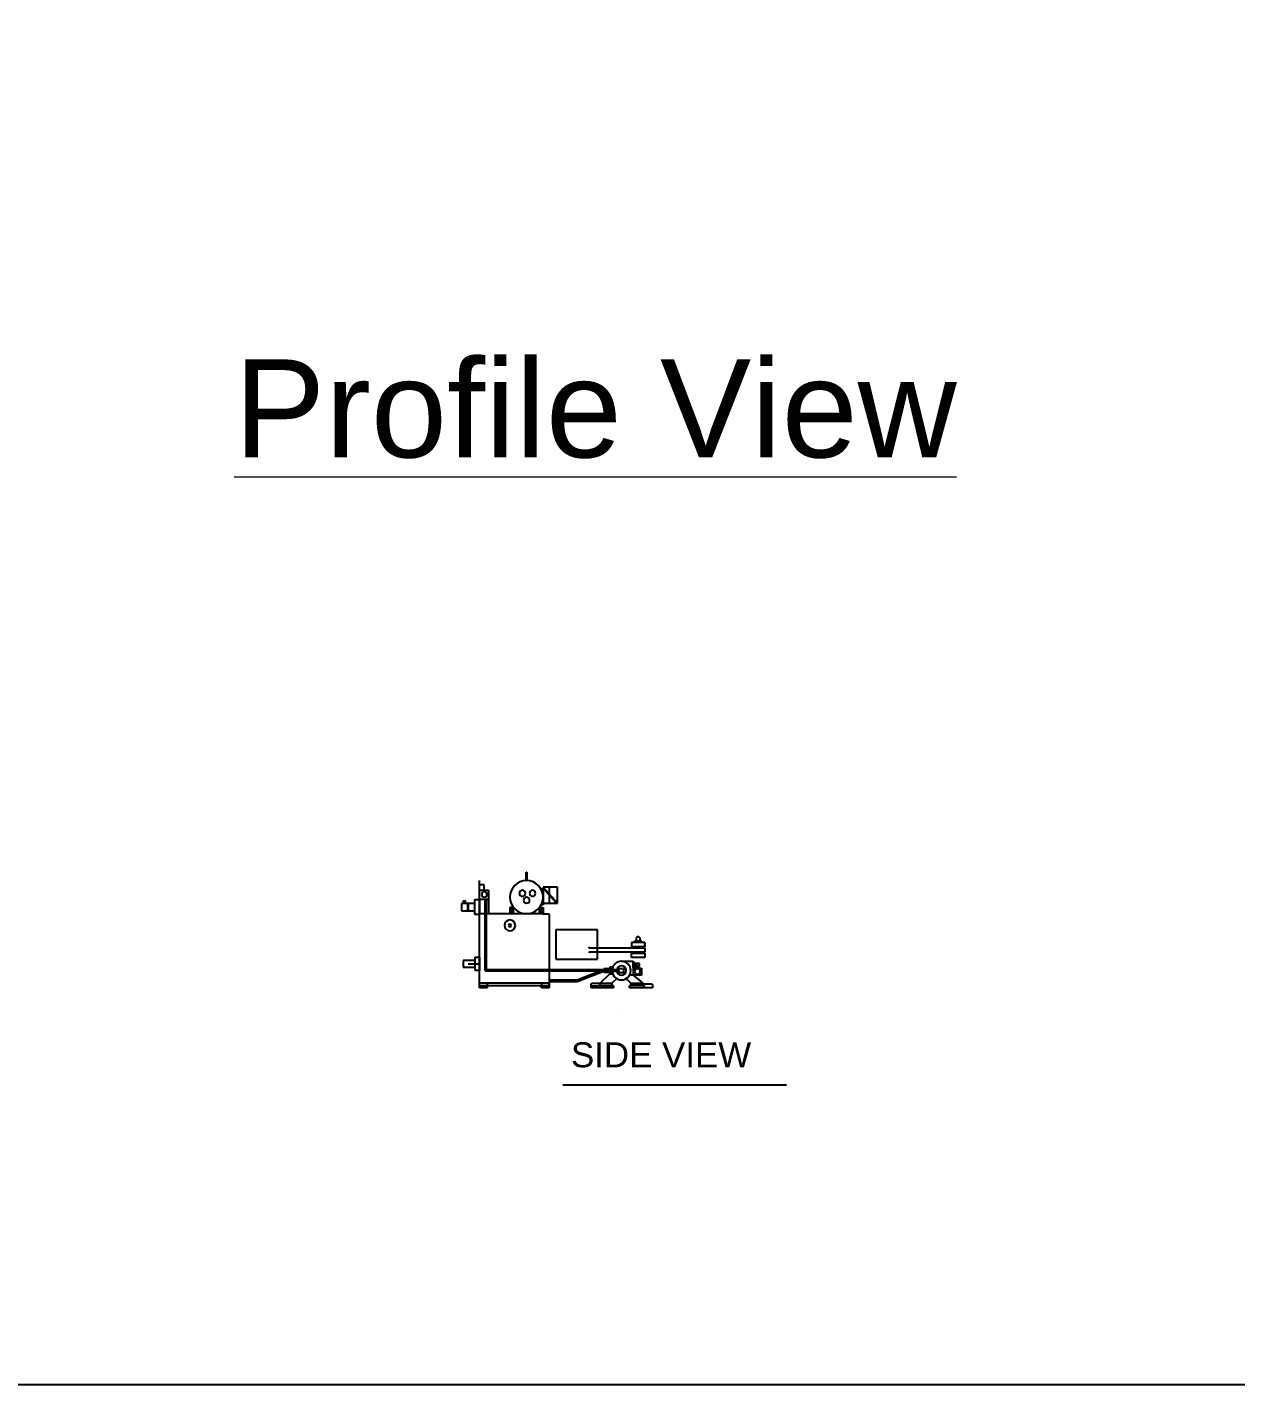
# Model space of a CAD drawing. Header units: inches. Extents: x 23291 to 181956, y 9161 to 51408.
# Drawn here: x 32514 to 41459, y 15956 to 26002 of the extents above; entities that cross this region are included whole.
import ezdxf

# ---------------------------------------------------------------- set-up
doc = ezdxf.new("R2010")
doc.units = ezdxf.units.IN
doc.header["$MEASUREMENT"] = 0
for name, color, linetype in [('PDF9_Geometry', 7, 'Continuous'), ('PDF9_Solid Fills', 7, 'Continuous'), ('PDF9_Text', 7, 'Continuous')]:
    doc.layers.add(name, color=color, linetype=linetype)
doc.layers.add('Text', color=255, linetype='Continuous', lineweight=13)
doc.styles.add('PDF Arial', font='arial.ttf')
doc.styles.get("Standard").update_dxf_attribs({"font": 'arial.ttf'})

msp = doc.modelspace()

# ---------------------------------------------------------------- linework, layer by layer
msp.add_lwpolyline([(23291.29986980511, 42418.08905275125), (69288.2220615216, 42418.08905275125), (69288.2220615216, 15955.76408453175), (23291.29986980511, 15955.76408453175)], close=True)
at = {"layer": 'PDF9_Geometry', "lineweight": 25}
for p, q in [((36207.93424440773, 19686.58775584927), (36207.93424440773, 19749.42170412993)), ((36207.93424440773, 19749.42170412993), (36212.32604658289, 19749.42170412993)), ((36212.32604658289, 19749.42170412993), (36212.32604658289, 19686.58775584927)), ((35862.95818354415, 18894.58775657356), (35862.95818354415, 19686.58775584927)), ((35896.1162899675, 19654.68369683732), (35862.95818354415, 19654.68369683732)), ((35862.95818354415, 19616.20399207535), (35929.05480628221, 19616.20399207535)), ((35896.1162899675, 19616.20399207535), (35896.1162899675, 19654.68369683732)), ((35929.05480628221, 19616.20399207535), (35929.05480628221, 19578.94199948885)), ((36212.32604658289, 19686.58775584927), (36210.13014549429, 19686.58775584927)), ((36210.13014549429, 19686.58775584927), (36212.32604658289, 19686.58775584927)), ((36332.66142618342, 19622.77963782536), (36317.07052845864, 19622.77963782536)), ((36439.60180914776, 19638.12281124309), (36332.66142618342, 19638.12281124309)), ((36332.66142618342, 19638.12281124309), (36332.66142618342, 19578.94199948885)), ((36332.66142618342, 19638.12281124309), (36439.60180914776, 19519.51764530033)), ((36439.60180914776, 19519.51764530033), (36332.66142618342, 19638.12281124309)), ((36432.79451577535, 19519.51764530033), (36332.66142618342, 19630.57299575188)), ((36376.79903804159, 19638.12281124309), (36376.79903804159, 19519.51764530033)), ((36439.60180914776, 19519.51764530033), (36439.60180914776, 19638.12281124309)), ((35826.2866353823, 19518.54347556016), (35728.56903698354, 19518.54347556016)), ((35728.56903698354, 19518.54347556016), (35728.56903698354, 19463.74642763926)), ((35742.84239405433, 19534.37373384746), (35738.45059187917, 19534.37373384746)), ((35738.45059187917, 19534.37373384746), (35738.45059187917, 19532.18185193079)), ((35738.45059187917, 19532.18185193079), (35760.40960275495, 19532.18185193079)), ((35760.40960275495, 19534.37373384746), (35742.84239405433, 19534.37373384746)), ((35747.23419622949, 19532.18185193079), (35747.23419622949, 19518.54347556016)), ((35751.62599840464, 19518.54347556016), (35751.62599840464, 19532.18185193079)), ((35760.40960275495, 19532.18185193079), (35760.40960275495, 19534.37373384746)), ((35773.80459938908, 19518.54347556016), (35773.80459938908, 19463.74642763926)), ((35777.53763123827, 19518.54347556016), (35777.53763123827, 19463.74642763926)), ((35826.2866353823, 19436.46967489697), (35826.2866353823, 19545.82022830244)), ((35826.2866353823, 19545.82022830244), (35862.95818354415, 19545.82022830244)), ((35862.95818354415, 19545.82022830244), (35862.95818354415, 19578.94199948885)), ((35862.95818354415, 19545.82022830244), (35862.95818354415, 19436.46967489697)), ((35929.05480628221, 19545.82022830244), (35862.95818354415, 19545.82022830244)), ((35904.02153388319, 19025.3700442772), (35904.02153388319, 19545.82022830244)), ((35912.80513823351, 19030.72797785174), (35912.80513823351, 19545.82022830244)), ((35929.05480628221, 19578.94199948885), (35929.05480628221, 19441.34052360092)), ((36100.33509111332, 19486.8829589835), (36109.77746578959, 19493.45860473352)), ((36319.48601965589, 19486.8829589835), (36310.26323508827, 19493.45860473352)), ((36332.66142618342, 19507.34052354047), (36318.82724932993, 19507.34052354047)), ((36332.66142618342, 19578.94199948885), (36332.66142618342, 19507.34052354047)), ((36332.66142618342, 19519.51764530033), (36439.60180914776, 19519.51764530033)), ((35728.56903698354, 19463.74642763926), (35826.2866353823, 19463.74642763926)), ((35862.95818354415, 19436.46967489697), (35826.2866353823, 19436.46967489697)), ((36332.66142618342, 19441.34052360092), (35862.95818354415, 19441.34052360092)), ((36113.73008774745, 19486.8829589835), (36087.15968458785, 19486.8829589835)), ((36087.15968458785, 19486.8829589835), (36087.15968458785, 19441.82760847049)), ((36113.73008774745, 19478.11543131579), (36087.15968458785, 19478.11543131579)), ((36113.73008774745, 19467.643106602), (36087.15968458785, 19467.643106602)), ((36113.73008774745, 19459.60620624122), (36087.15968458785, 19459.60620624122)), ((36113.73008774745, 19449.62096639803), (36087.15968458785, 19449.62096639803)), ((36113.73008774745, 19441.34052360092), (36113.73008774745, 19486.8829589835)), ((36306.09102302177, 19441.82760847049), (36306.09102302177, 19486.8829589835)), ((36306.09102302177, 19486.8829589835), (36332.66142618342, 19486.8829589835)), ((36332.66142618342, 19478.11543131579), (36306.09102302177, 19478.11543131579)), ((36332.66142618342, 19467.643106602), (36306.09102302177, 19467.643106602)), ((36332.66142618342, 19459.60620624122), (36306.09102302177, 19459.60620624122)), ((36332.66142618342, 19449.62096639803), (36306.09102302177, 19449.62096639803)), ((36332.66142618342, 19486.8829589835), (36332.66142618342, 19441.34052360092)), ((36332.66142618342, 19441.34052360092), (36376.79903804159, 19441.34052360092)), ((36376.79903804159, 19441.34052360092), (36376.79903804159, 18894.58775657356)), ((36426.64599273095, 19322.49181522286), (36426.64599273095, 19104.76487815312)), ((36734.07214499397, 19322.49181522286), (36426.64599273095, 19322.49181522286)), ((36734.07214499397, 19104.76487815312), (36734.07214499397, 19322.49181522286)), ((36674.12404530236, 19190.00473047315), (36985.94199974055, 19190.00473047315)), ((36985.94199974055, 19229.70214741161), (36985.94199974055, 19196.58037622316)), ((37084.97713879125, 19229.70214741161), (36985.94199974055, 19229.70214741161)), ((37084.97713879125, 19196.58037622316), (36985.94199974055, 19196.58037622316)), ((36985.94199974055, 19196.58037622316), (37084.97713879125, 19196.58037622316)), ((36985.94199974055, 19190.00473047315), (37084.97713879125, 19190.00473047315)), ((37063.01812791546, 19238.9567599489), (37007.90101061838, 19238.9567599489)), ((37007.90101061838, 19238.9567599489), (37007.90101061838, 19229.70214741161)), ((37007.90101061838, 19190.00473047315), (37007.90101061838, 19196.58037622316)), ((37063.01812791546, 19229.70214741161), (37063.01812791546, 19238.9567599489)), ((37063.01812791546, 19190.00473047315), (37063.01812791546, 19196.58037622316)), ((37084.97713879125, 19229.70214741161), (37084.97713879125, 19196.58037622316)), ((37084.97713879125, 19196.58037622316), (37084.97713879125, 19229.70214741161)), ((37084.97713879125, 19190.00473047315), (37084.97713879125, 19157.12650172102)), ((35829.58048701419, 19095.51026561583), (35740.86608307643, 19095.51026561583)), ((35740.86608307643, 19095.51026561583), (35740.86608307643, 19045.82760883417)), ((35829.58048701419, 19020.98628044386), (35829.58048701419, 19120.35159400614)), ((35829.58048701419, 19120.35159400614), (35862.95818354415, 19120.35159400614)), ((35862.95818354415, 19120.35159400614), (35862.95818354415, 19020.98628044386)), ((35862.95818354415, 19070.66893722449), (35862.95818354415, 19095.51026561583)), ((36426.64599273095, 19104.76487815312), (36734.07214499397, 19104.76487815312)), ((36985.94199974055, 19157.12650172102), (36674.12404530236, 19157.12650172102)), ((36912.37931330616, 19089.66524717068), (36999.33699637467, 19089.66524717068)), ((37084.97713879125, 19157.12650172102), (36985.94199974055, 19157.12650172102)), ((36985.94199974055, 19117.91616965417), (36985.94199974055, 19151.0379408416)), ((36985.94199974055, 19151.0379408416), (37084.97713879125, 19151.0379408416)), ((36985.94199974055, 19151.0379408416), (37007.90101061838, 19151.0379408416)), ((37084.97713879125, 19117.91616965417), (36985.94199974055, 19117.91616965417)), ((36999.33699637467, 19089.66524717068), (36999.33699637467, 18985.91616977403)), ((36999.33699637467, 19087.71690768829), (36999.33699637467, 19037.79070847236)), ((37007.90101061838, 19151.0379408416), (37007.90101061838, 19157.12650172102)), ((37063.01812791546, 19151.0379408416), (37063.01812791546, 19157.12650172102)), ((37084.97713879125, 19151.0379408416), (37063.01812791546, 19151.0379408416)), ((37084.97713879125, 19151.0379408416), (37084.97713879125, 19117.91616965417)), ((35740.86608307643, 19045.82760883417), (35829.58048701419, 19045.82760883417)), ((35779.07476200091, 19070.66893722449), (35862.95818354415, 19070.66893722449)), ((35862.95818354415, 19020.98628044386), (35829.58048701419, 19020.98628044386)), ((35904.02153388319, 19021.96045018506), (35904.02153388319, 19025.3700442772)), ((35912.80513823351, 19016.60251661051), (35909.51128660163, 19016.60251661051)), ((36782.60155902935, 19016.60251661051), (35912.80513823351, 19016.60251661051)), ((36782.60155902935, 19025.3700442772), (35918.29489095195, 19025.3700442772)), ((36584.9704611473, 18939.88664952187), (36782.60155902935, 19016.60251661051)), ((36756.03115586976, 19016.60251661051), (36584.9704611473, 18949.62834692873)), ((36754.27443500051, 18927.70952776201), (36826.95876100028, 18996.14495205354)), ((36826.95876100028, 19033.40694463901), (36782.60155902935, 19033.40694463901)), ((36782.60155902935, 19033.40694463901), (36782.60155902935, 19008.5656162487)), ((36893.4945639536, 19025.3700442772), (36782.60155902935, 19025.3700442772)), ((36782.60155902935, 19020.98628044386), (36782.60155902935, 19016.60251661051)), ((36782.60155902935, 19016.60251661051), (36893.4945639536, 19016.60251661051)), ((36782.60155902935, 19008.5656162487), (36826.95876100028, 19008.5656162487)), ((36843.64760926424, 19045.82760883417), (36826.95876100028, 19045.82760883417)), ((36826.95876100028, 19045.82760883417), (36826.95876100028, 18996.14495205354)), ((36826.95876100028, 18996.14495205354), (36843.64760926424, 18996.14495205354)), ((36843.64760926424, 18996.14495205354), (36843.64760926424, 19045.82760883417)), ((36893.4945639536, 19004.91247972023), (36893.4945639536, 19036.81653873219)), ((36893.4945639536, 19036.81653873219), (36927.53103081157, 19036.81653873219)), ((36893.4945639536, 19016.60251661051), (36893.4945639536, 19025.3700442772)), ((36927.53103081157, 19004.91247972023), (36893.4945639536, 19004.91247972023)), ((36927.53103081157, 19036.81653873219), (36927.53103081157, 19004.91247972023)), ((36999.33699637467, 19044.3663542234), (36999.33699637467, 19081.87188924417)), ((36999.33699637467, 19081.87188924417), (37011.85363257417, 19081.87188924417)), ((37011.85363257417, 19044.3663542234), (36999.33699637467, 19044.3663542234)), ((36999.33699637467, 19037.79070847236), (37061.26140704623, 19037.79070847236)), ((36999.33699637467, 19037.79070847236), (37016.02584464068, 19037.79070847236)), ((37011.85363257417, 19081.87188924417), (37011.85363257417, 19044.3663542234)), ((37045.23132910619, 19072.37373427056), (37011.85363257417, 19072.37373427056)), ((37011.85363257417, 19053.86450919598), (37045.23132910619, 19053.86450919598)), ((37017.78256550992, 19072.37373427056), (37017.78256550992, 19053.86450919598)), ((37021.73518746777, 19072.37373427056), (37021.73518746777, 19053.86450919598)), ((37025.02903909965, 19072.37373427056), (37025.02903909965, 19053.86450919598)), ((37045.23132910619, 19053.86450919598), (37045.23132910619, 19072.37373427056)), ((37061.26140704623, 19037.79070847236), (37061.26140704623, 18985.91616977403)), ((35862.95818354415, 18930.38849454826), (35918.07530084329, 18930.38849454826)), ((35918.07530084329, 18908.46967538052), (35862.95818354415, 18908.46967538052)), ((35862.95818354415, 18908.46967538052), (35918.07530084329, 18908.46967538052)), ((35918.07530084329, 18894.58775657356), (35862.95818354415, 18894.58775657356)), ((35918.07530084329, 18930.38849454826), (35918.07530084329, 18908.46967538052)), ((36321.68192074245, 18927.70952776201), (35918.07530084329, 18927.70952776201)), ((36087.3792746965, 18908.46967538052), (35918.07530084329, 18908.46967538052)), ((35918.07530084329, 18908.46967538052), (35918.07530084329, 18894.58775657356)), ((36376.79903804159, 18908.46967538052), (36087.3792746965, 18908.46967538052)), ((36376.79903804159, 18927.70952776201), (36321.68192074245, 18927.70952776201)), ((36321.68192074245, 18927.70952776201), (36321.68192074245, 18908.46967538052)), ((36321.68192074245, 18894.58775657356), (36321.68192074245, 18908.46967538052)), ((36321.68192074245, 18908.46967538052), (36376.79903804159, 18908.46967538052)), ((36321.68192074245, 18908.46967538052), (36376.79903804159, 18908.46967538052)), ((36376.79903804159, 18894.58775657356), (36321.68192074245, 18894.58775657356)), ((36584.9704611473, 18949.62834692873), (36376.79903804159, 18949.62834692873)), ((36376.79903804159, 18939.88664952187), (36584.9704611473, 18939.88664952187)), ((36376.79903804159, 18908.46967538052), (36376.79903804159, 18935.9899705581)), ((36376.79903804159, 18930.38849454826), (36376.79903804159, 18908.46967538052)), ((36376.79903804159, 18894.58775657356), (36376.79903804159, 18922.10805175217)), ((36376.79903804159, 18908.46967538052), (36376.79903804159, 18894.58775657356)), ((36688.83658259048, 18922.10805175217), (36694.32633530686, 18927.70952776201)), ((36688.83658259048, 18894.58775657356), (36688.83658259048, 18922.10805175217)), ((36688.83658259048, 18908.46967538052), (36853.30957405122, 18908.46967538052)), ((36853.30957405122, 18894.58775657356), (36688.83658259048, 18894.58775657356)), ((36694.32633530686, 18927.70952776201), (36754.27443500051, 18927.70952776201)), ((36754.27443500051, 18908.46967538052), (36743.2949295616, 18908.46967538052)), ((36743.2949295616, 18908.46967538052), (36743.2949295616, 18894.58775657356)), ((36754.27443500051, 18908.46967538052), (36754.27443500051, 18927.70952776201)), ((36754.27443500051, 18927.70952776201), (36842.3300686123, 18927.70952776201)), ((36853.30957405122, 18908.46967538052), (36754.27443500051, 18908.46967538052)), ((36878.12325633952, 18961.31838381902), (36842.3300686123, 18927.70952776201)), ((36842.3300686123, 18927.70952776201), (36842.3300686123, 18908.46967538052)), ((36842.3300686123, 18908.46967538052), (36853.30957405122, 18908.46967538052)), ((36853.30957405122, 18908.46967538052), (36853.30957405122, 18894.58775657356)), ((36982.64814811072, 18927.70952776201), (36946.8549603835, 18961.31838381902)), ((36999.33699637467, 18985.91616977403), (36971.66864267179, 18985.91616977403)), ((36971.66864267179, 18894.58775657356), (36971.66864267179, 18908.95676025112)), ((36971.66864267179, 18908.95676025112), (36982.64814811072, 18908.95676025112)), ((37070.48419161385, 18894.58775657356), (36971.66864267179, 18894.58775657356)), ((36982.64814811072, 18908.95676025112), (36982.64814811072, 18927.70952776201)), ((36982.64814811072, 18927.70952776201), (37000.87412713731, 18927.70952776201)), ((37070.48419161385, 18909.44384512069), (36982.64814811072, 18909.44384512069)), ((37142.7293373963, 18894.58775657356), (36982.64814811072, 18894.58775657356)), ((37061.26140704623, 18985.91616977403), (36999.33699637467, 18985.91616977403)), ((36999.33699637467, 18985.91616977403), (37070.48419161385, 18927.70952776201)), ((37000.87412713731, 18927.70952776201), (37070.48419161385, 18927.70952776201)), ((37070.48419161385, 18927.70952776201), (37070.48419161385, 18919.1855425296)), ((37070.48419161385, 18923.32576392765), (37137.23958467582, 18923.32576392765)), ((37070.48419161385, 18919.1855425296), (37070.48419161385, 18909.44384512069)), ((37070.48419161385, 18909.44384512069), (37081.46369705071, 18909.44384512069)), ((37081.46369705071, 18894.58775657356), (37070.48419161385, 18894.58775657356)), ((37081.46369705071, 18909.44384512069), (37081.46369705071, 18894.58775657356)), ((37137.23958467582, 18923.32576392765), (37142.7293373963, 18917.9678303531)), ((37142.7293373963, 18917.9678303531), (37142.7293373963, 18894.58775657356))]:
    msp.add_line(p, q, dxfattribs=at)
at = {"layer": 'PDF9_Geometry', "lineweight": 0}
msp.add_line((36912.37931330616, 18692.93462022745), (36912.37931330616, 18692.93462022745), dxfattribs=at)
msp.add_line((36912.37931330616, 18692.93462022745), (36912.37931330616, 18692.93462022745), dxfattribs=at)
msp.add_line((36912.37931330616, 18692.93462022745), (36912.37931330616, 18692.93462022745), dxfattribs=at)
at = {"layer": 'PDF9_Geometry', "lineweight": 25}
msp.add_lwpolyline([(36478.61065164825, 18176.13377844092), (38133.73666045053, 18176.13377844092)], dxfattribs=at)
for points in [[(35897.10444545747, 19604.51395518608), (35886.00766572582, 19604.51395518608), (35877.01195050629, 19595.51835002784), (35877.01195050629, 19584.42170428155)], [(35917.19694040867, 19584.42170428155), (35917.19694040867, 19595.51835002784), (35908.20122518914, 19604.51395518608), (35897.10444545747, 19604.51395518608)], [(36210.23994054759, 19686.83129828355), (36142.50714093226, 19686.83129828355), (36087.59886480516, 19631.93083737405), (36087.59886480516, 19564.20768215988)], [(36179.27773521283, 19615.22982233415), (36166.96819444468, 19615.22982233415), (36156.98933917304, 19605.25287754681), (36156.98933917304, 19592.94568951397)], [(36156.98933917304, 19592.94568951397), (36156.98933917304, 19580.63850148009), (36166.96819444468, 19570.66155669276), (36179.27773521283, 19570.66155669276)], [(36201.56613125263, 19592.94568951397), (36201.56613125263, 19605.25287754681), (36191.58727598099, 19615.22982233415), (36179.27773521283, 19615.22982233415)], [(36179.27773521283, 19570.66155669276), (36191.58727598099, 19570.66155669276), (36201.56613125263, 19580.63850148009), (36201.56613125263, 19592.94568951397)], [(36332.88101629002, 19564.20768215988), (36332.88101629002, 19631.93083737405), (36277.97274016497, 19686.83129828355), (36210.23994054759, 19686.83129828355)], [(36254.59714251851, 19615.22982233415), (36242.28760175036, 19615.22982233415), (36232.30874647872, 19605.25287754681), (36232.30874647872, 19592.94568951397)], [(36232.30874647872, 19592.94568951397), (36232.30874647872, 19580.63850148009), (36242.28760175036, 19570.66155669276), (36254.59714251851, 19570.66155669276)], [(36276.88553855626, 19592.94568951397), (36276.88553855626, 19605.25287754681), (36266.90668328462, 19615.22982233415), (36254.59714251851, 19615.22982233415)], [(36254.59714251851, 19570.66155669276), (36266.90668328462, 19570.66155669276), (36276.88553855626, 19580.63850148009), (36276.88553855626, 19592.94568951397)], [(35877.01195050629, 19584.42170428155), (35877.01195050629, 19573.32505853527), (35886.00766572582, 19564.32945337804), (35897.10444545747, 19564.32945337804)], [(35897.10444545747, 19564.32945337804), (35908.20122518914, 19564.32945337804), (35917.19694040867, 19573.32505853527), (35917.19694040867, 19584.42170428155)], [(36087.59886480516, 19564.20768215988), (36087.59886480516, 19496.48452694571), (36142.50714093226, 19441.58406603622), (36210.23994054759, 19441.58406603622)], [(36210.23994054759, 19564.08591094172), (36197.93039978149, 19564.08591094172), (36187.95154450985, 19554.10896615438), (36187.95154450985, 19541.80177812154)], [(36187.95154450985, 19541.80177812154), (36187.95154450985, 19529.49459008767), (36197.93039978149, 19519.51764530033), (36210.23994054759, 19519.51764530033)], [(36210.23994054759, 19441.58406603622), (36277.97274016497, 19441.58406603622), (36332.88101629002, 19496.48452694571), (36332.88101629002, 19564.20768215988)], [(36232.52833658738, 19541.80177812154), (36232.52833658738, 19554.10896615438), (36222.54948131574, 19564.08591094172), (36210.23994054759, 19564.08591094172)], [(36210.23994054759, 19519.51764530033), (36222.54948131574, 19519.51764530033), (36232.52833658738, 19529.49459008767), (36232.52833658738, 19541.80177812154)], [(36087.48906975186, 19395.55454578303), (36065.35615009761, 19395.55454578303), (36047.41387490278, 19377.61785244202), (36047.41387490278, 19355.49181519315)], [(36127.56426459888, 19355.49181519315), (36127.56426459888, 19377.61785244202), (36109.62198940611, 19395.55454578303), (36087.48906975186, 19395.55454578303)], [(36047.41387490278, 19355.49181519315), (36047.41387490278, 19333.36577794427), (36065.35615009761, 19315.42908460224), (36087.48906975186, 19315.42908460224)], [(36087.48906975186, 19365.59882625347), (36081.97100967245, 19365.59882625347), (36077.49771980291, 19361.0737883234), (36077.49771980291, 19355.49181519315)], [(36077.49771980291, 19355.49181519315), (36077.49771980291, 19349.90984206084), (36081.97100967245, 19345.3848041318), (36087.48906975186, 19345.3848041318)], [(36097.4804197008, 19355.49181519315), (36097.4804197008, 19361.0737883234), (36093.00712983331, 19365.59882625347), (36087.48906975186, 19365.59882625347)], [(36087.48906975186, 19315.42908460224), (36109.62198940611, 19315.42908460224), (36127.56426459888, 19333.36577794427), (36127.56426459888, 19355.49181519315)], [(36087.48906975186, 19345.3848041318), (36093.00712983331, 19345.3848041318), (36097.4804197008, 19349.90984206084), (36097.4804197008, 19355.49181519315)], [(36668.63429258393, 19195.72797770012), (36668.63429258393, 19192.7016536445), (36671.14135066049, 19190.24827290844), (36674.23384035772, 19190.24827290844)], [(37035.4595692659, 19271.59144626573), (37026.54579848575, 19271.59144626573), (37019.3196962746, 19264.34046951986), (37019.3196962746, 19255.39587432497)], [(37019.3196962746, 19255.39587432497), (37019.3196962746, 19246.45127913008), (37026.54579848575, 19239.20030238318), (37035.4595692659, 19239.20030238318)], [(37051.59944225924, 19255.39587432497), (37051.59944225924, 19264.34046951986), (37044.373340044, 19271.59144626573), (37035.4595692659, 19271.59144626573)], [(37035.4595692659, 19239.20030238318), (37044.373340044, 19239.20030238318), (37051.59944225924, 19246.45127913008), (37051.59944225924, 19255.39587432497)], [(36674.23384035772, 19157.12650172102), (36671.14129576201, 19157.12650172102), (36668.63429258393, 19154.67315508189), (36668.63429258393, 19151.64679692934)], [(36912.48910836151, 19089.90878960599), (36874.46892558767, 19089.90878960599), (36843.64760926424, 19059.10566660768), (36843.64760926424, 19021.10805166099)], [(36981.33060745674, 19021.10805166099), (36981.33060745674, 19059.10566660768), (36950.50929113536, 19089.90878960599), (36912.48910836151, 19089.90878960599)], [(35904.02153388319, 19022.08222140219), (35904.02153388319, 19019.05589734555), (35906.52859195771, 19016.60251661051), (35909.62108165698, 19016.60251661051)], [(35912.80513823351, 19030.84974906888), (35912.80513823351, 19027.82342501326), (35915.31219630802, 19025.3700442772), (35918.40468600525, 19025.3700442772)], [(36843.64760926424, 19021.10805166099), (36843.64760926424, 18983.11043671431), (36874.46892558767, 18952.30731371703), (36912.48910836151, 18952.30731371703)], [(36912.48910836151, 19055.56930624206), (36893.50937091356, 19055.56930624206), (36878.12325633952, 19040.14047651464), (36878.12325633952, 19021.10805166099)], [(36878.12325633952, 19021.10805166099), (36878.12325633952, 19002.07562680837), (36893.50937091356, 18986.64679707993), (36912.48910836151, 18986.64679707993)], [(36946.8549603835, 19021.10805166099), (36946.8549603835, 19040.14047651464), (36931.46884580741, 19055.56930624206), (36912.48910836151, 19055.56930624206)], [(36912.48910836151, 18952.30731371703), (36950.50929113536, 18952.30731371703), (36981.33060745674, 18983.11043671431), (36981.33060745674, 19021.10805166099)], [(36912.48910836151, 18986.64679707993), (36931.46884580741, 18986.64679707993), (36946.8549603835, 19002.07562680837), (36946.8549603835, 19021.10805166099)], [(37031.06776709075, 19034.62465681449), (37019.48589085082, 19034.62465681449), (37010.09691170493, 19025.19285741333), (37010.09691170493, 19013.55823616978)], [(37010.09691170493, 19013.55823616978), (37010.09691170493, 19001.92361492623), (37019.48589085082, 18992.49181552507), (37031.06776709075, 18992.49181552507)], [(37052.03862247861, 19013.55823616978), (37052.03862247861, 19025.19285741333), (37042.64964333067, 19034.62465681449), (37031.06776709075, 19034.62465681449)], [(37031.06776709075, 18992.49181552507), (37042.64964333067, 18992.49181552507), (37052.03862247861, 19001.92361492623), (37052.03862247861, 19013.55823616978)]]:
    msp.add_open_spline(points, degree=3, dxfattribs=at)
at = {"layer": 'PDF9_Solid Fills', "transparency": 33554559}
for points in [[(35718.68748208994, 19686.34421341295), (35718.68748208994, 19686.58775584927), (35718.68748208994, 19686.58775584927)], [(35779.29435210956, 19070.42539478919), (35779.29435210956, 19070.66893722449), (35779.29435210956, 19070.66893722449)], [(35718.68748208994, 18894.83129900989), (35718.68748208994, 18894.58775657356), (35718.68748208994, 18894.58775657356)], [(35779.29435210956, 18894.83129900989), (35779.29435210956, 18894.58775657356), (35779.29435210956, 18894.58775657356)]]:
    msp.add_solid(points, dxfattribs=at)

# ---------------------------------------------------------------- texts
at = {"layer": 'PDF9_Text', "attachment_point": 7, "style": 'PDF Arial'}
for insert, char_height in [((36539.14603644928, 18302.91357740226), 184.7047081903186), ((37328.76368988997, 18403.20393676577), 0.6660515871332814)]:
    msp.add_mtext('SIDE VIEW', dxfattribs=dict(at, insert=insert, char_height=char_height))
at = {"layer": 'Text'}
msp.add_text('%%UProfile View', height=725.0100000000001, dxfattribs=at).set_placement((34045.60641055218, 22818.33208666711))

doc.saveas('drawing.dxf')
